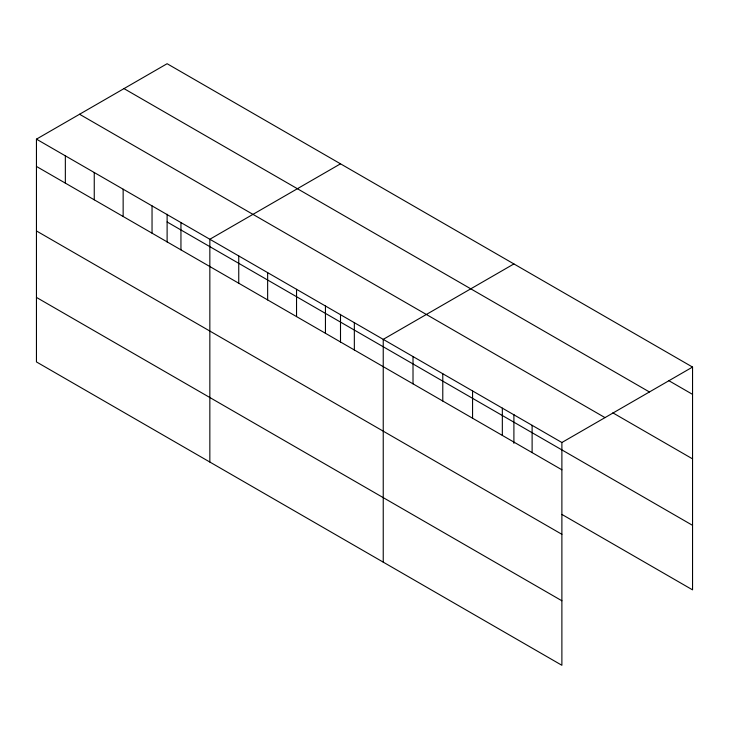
<?xml version="1.0" encoding="UTF-8"?>
<svg xmlns="http://www.w3.org/2000/svg" width="729" height="729" viewBox="0 0 729 729"><rect width="100%" height="100%" fill="white"/><g stroke="black" fill="none" stroke-linecap="round" stroke-linejoin="round"><path stroke-width="1.09" d="M36.45 139.148L561.886 442.512L561.886 665.285L36.45 361.93L36.45 139.148L167.114 63.715L692.55 367.07L692.55 589.852L561.922 514.437M340.507 163.825L209.843 239.258L209.843 462.031M513.899 263.934L383.235 339.368L383.235 562.141M561.886 442.512L692.55 367.07M668.539 380.502L692.55 394.362M123.994 88.61L649.43 391.965M612.834 412.842L692.55 458.869M79.57 114.253L605.006 417.617M167.114 221.981L692.55 525.336M36.45 166.44L561.886 469.795M36.45 230.947L561.886 534.311M36.45 297.414L561.886 600.778M532.115 425.317L532.115 452.609M513.899 414.446L513.899 443.332M502.336 408.131L502.336 435.413M472.565 390.935L472.565 418.227M442.785 373.749L442.785 401.032M413.015 356.563L413.015 383.846M354.34 322.683L354.34 349.975M340.507 314.336L340.507 342.111M325.444 305.998L325.444 333.29M296.539 289.313L296.539 316.605M267.643 272.628L267.643 299.92M238.748 255.943L238.748 283.235M180.947 222.573L180.947 249.865M167.114 214.226L167.114 242.001M152.042 205.888L152.042 233.18M123.146 189.203L123.146 216.495M94.251 172.518L94.251 199.81M65.346 155.833L65.346 183.125"/></g></svg>
